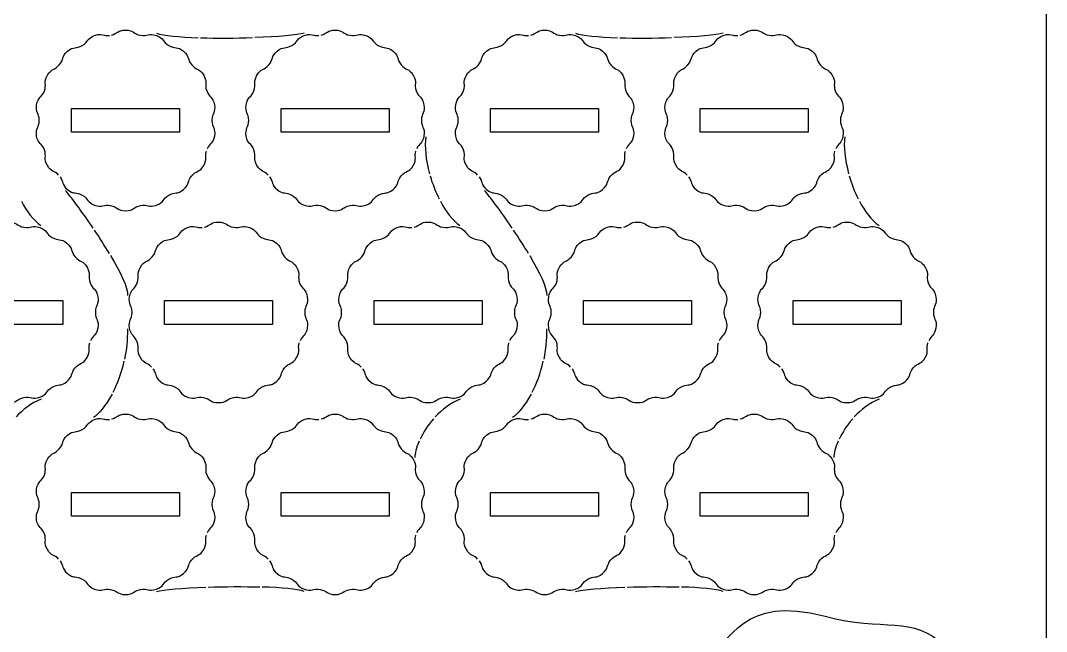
# Model space of a CAD drawing. Extents: x 0 to 250, y 0 to 300.
# Drawn here: x 117.1 to 250, y 89.9 to 169.1 of the extents above; entities that cross this region are included whole.
import ezdxf

# ---------------------------------------------------------------- set-up
doc = ezdxf.new("R2010")
doc.units = 0
doc.header["$MEASUREMENT"] = 0
doc.layers.add('DEFAULT', color=7, linetype='CONTINUOUS')

msp = doc.modelspace()

# ---------------------------------------------------------------- linework, layer by layer
at = {"layer": 'DEFAULT', "color": 1}
for points in [[(137.68, 154.61), (123.68, 154.61), (123.68, 157.71), (137.68, 157.71)], [(164.84, 154.61), (150.84, 154.61), (150.84, 157.71), (164.84, 157.71)], [(192, 154.61), (178, 154.61), (178, 157.71), (192, 157.71)], [(219.16, 154.61), (205.16, 154.61), (205.16, 157.71), (219.16, 157.71)], [(122.57, 129.73), (108.57, 129.73), (108.57, 132.83), (122.57, 132.83)], [(149.73, 129.73), (135.73, 129.73), (135.73, 132.83), (149.73, 132.83)], [(176.89, 129.73), (162.89, 129.73), (162.89, 132.83), (176.89, 132.83)], [(204.05, 129.73), (190.05, 129.73), (190.05, 132.83), (204.05, 132.83)], [(231.21, 129.73), (217.21, 129.73), (217.21, 132.83), (231.21, 132.83)], [(137.68, 104.86), (123.68, 104.86), (123.68, 107.96), (137.68, 107.96)], [(164.84, 104.86), (150.84, 104.86), (150.84, 107.96), (164.84, 107.96)], [(192, 104.86), (178, 104.86), (178, 107.96), (192, 107.96)], [(219.16, 104.86), (205.16, 104.86), (205.16, 107.96), (219.16, 107.96)]]:
    msp.add_lwpolyline(points, close=True, dxfattribs=at)
for points, knots in [([(240.05, 0.05), (163.38, 0.05), (86.72, 0.05), (10.05, 0.05), (4.53, 0.05), (0.05, 4.53), (0.05, 10.05), (0.05, 103.38), (0.05, 196.72), (0.05, 290.05), (0.05, 295.57), (4.53, 300.05), (10.05, 300.05), (86.72, 300.05), (163.38, 300.05), (240.05, 300.05), (245.57, 300.05), (250.05, 295.57), (250.05, 290.05), (250.05, 196.72), (250.05, 103.38), (250.05, 10.05), (250.05, 4.53), (245.57, 0.05), (240.05, 0.05)], [0, 0, 0, 0, 651.968, 651.968, 651.968, 652.968, 652.968, 652.968, 1446.668, 1446.668, 1446.668, 1447.668, 1447.668, 1447.668, 2099.636, 2099.636, 2099.636, 2100.636, 2100.636, 2100.636, 2894.336, 2894.336, 2894.336, 2895.336, 2895.336, 2895.336, 2895.336]), ([(128.88, 167.21), (129.67, 167.41), (129.67, 167.85), (130.68, 167.85), (131.76, 167.85), (131.68, 167.35), (132.62, 167.18), (133.56, 167.02), (133.67, 167.51), (134.68, 167.15), (135.69, 166.78), (135.45, 166.33), (136.28, 165.85), (137.11, 165.38), (137.37, 165.81), (138.2, 165.12), (139.02, 164.42), (138.64, 164.09), (139.26, 163.36), (139.87, 162.62), (140.27, 162.94), (140.81, 162), (141.35, 161.07), (140.87, 160.89), (141.2, 159.99), (141.53, 159.09), (142.01, 159.25), (142.2, 158.19), (142.38, 157.13), (141.88, 157.11), (141.88, 156.16), (141.88, 155.2), (142.38, 155.19), (142.2, 154.13), (142.02, 153.13), (141.58, 153.21), (141.26, 152.47)], [0, 0, 0, 0, 1, 1, 1, 2, 2, 2, 3, 3, 3, 4, 4, 4, 5, 5, 5, 6, 6, 6, 7, 7, 7, 8, 8, 8, 9, 9, 9, 10, 10, 10, 11, 11, 11, 12, 12, 12, 12]), ([(156.04, 167.21), (156.83, 167.41), (156.83, 167.85), (157.84, 167.85), (158.91, 167.85), (158.84, 167.35), (159.78, 167.18), (160.72, 167.02), (160.83, 167.51), (161.84, 167.15), (162.85, 166.78), (162.61, 166.33), (163.44, 165.85), (164.27, 165.38), (164.53, 165.81), (165.36, 165.12), (166.18, 164.42), (165.8, 164.09), (166.41, 163.36), (167.03, 162.62), (167.43, 162.94), (167.97, 162), (168.51, 161.07), (168.03, 160.89), (168.36, 159.99), (168.69, 159.09), (169.17, 159.25), (169.36, 158.19), (169.54, 157.13), (169.04, 157.11), (169.04, 156.16), (169.04, 155.2), (169.54, 155.19), (169.36, 154.13), (169.18, 153.13), (168.74, 153.21), (168.42, 152.47)], [0, 0, 0, 0, 1, 1, 1, 2, 2, 2, 3, 3, 3, 4, 4, 4, 5, 5, 5, 6, 6, 6, 7, 7, 7, 8, 8, 8, 9, 9, 9, 10, 10, 10, 11, 11, 11, 12, 12, 12, 12]), ([(183.2, 167.21), (183.99, 167.41), (183.98, 167.85), (185, 167.85), (186.07, 167.85), (186, 167.35), (186.94, 167.18), (187.88, 167.02), (187.99, 167.51), (189, 167.15), (190.01, 166.78), (189.77, 166.33), (190.59, 165.85), (191.42, 165.38), (191.69, 165.81), (192.51, 165.12), (193.34, 164.42), (192.96, 164.09), (193.57, 163.36), (194.19, 162.62), (194.59, 162.94), (195.12, 162), (195.66, 161.07), (195.19, 160.89), (195.52, 159.99), (195.84, 159.09), (196.33, 159.25), (196.51, 158.19), (196.7, 157.13), (196.19, 157.11), (196.19, 156.16), (196.19, 155.2), (196.7, 155.19), (196.51, 154.13), (196.34, 153.13), (195.9, 153.21), (195.58, 152.47)], [0, 0, 0, 0, 1, 1, 1, 2, 2, 2, 3, 3, 3, 4, 4, 4, 5, 5, 5, 6, 6, 6, 7, 7, 7, 8, 8, 8, 9, 9, 9, 10, 10, 10, 11, 11, 11, 12, 12, 12, 12]), ([(210.36, 167.21), (211.15, 167.41), (211.14, 167.85), (212.16, 167.85), (213.23, 167.85), (213.16, 167.35), (214.1, 167.18), (215.04, 167.02), (215.15, 167.51), (216.16, 167.15), (217.17, 166.78), (216.93, 166.33), (217.75, 165.85), (218.58, 165.38), (218.85, 165.81), (219.67, 165.12), (220.5, 164.42), (220.12, 164.09), (220.73, 163.36), (221.35, 162.62), (221.75, 162.94), (222.28, 162), (222.82, 161.07), (222.35, 160.89), (222.68, 159.99), (223, 159.09), (223.49, 159.25), (223.67, 158.19), (223.86, 157.13), (223.35, 157.11), (223.35, 156.16), (223.35, 155.2), (223.86, 155.19), (223.67, 154.13), (223.5, 153.13), (223.06, 153.21), (222.74, 152.47)], [0, 0, 0, 0, 1, 1, 1, 2, 2, 2, 3, 3, 3, 4, 4, 4, 5, 5, 5, 6, 6, 6, 7, 7, 7, 8, 8, 8, 9, 9, 9, 10, 10, 10, 11, 11, 11, 12, 12, 12, 12]), ([(122, 149.07), (121.45, 149.66), (121.06, 149.43), (120.55, 150.31), (120.01, 151.24), (120.49, 151.43), (120.16, 152.33), (119.83, 153.23), (119.35, 153.07), (119.16, 154.13), (118.98, 155.19), (119.49, 155.2), (119.49, 156.16), (119.49, 157.11), (118.98, 157.13), (119.16, 158.19), (119.35, 159.25), (119.83, 159.09), (120.16, 159.99), (120.49, 160.89), (120.01, 161.07), (120.55, 162), (121.09, 162.94), (121.49, 162.62), (122.1, 163.36), (122.72, 164.09), (122.34, 164.42), (123.16, 165.12), (123.99, 165.81), (124.26, 165.38), (125.08, 165.85), (125.91, 166.33), (125.67, 166.78), (126.68, 167.15), (127.32, 167.38), (127.6, 167.26), (127.96, 167.19), (128.13, 167.16), (128.32, 167.13), (128.59, 167.16)], [0, 0, 0, 0, 1, 1, 1, 2, 2, 2, 3, 3, 3, 4, 4, 4, 5, 5, 5, 6, 6, 6, 7, 7, 7, 8, 8, 8, 9, 9, 9, 10, 10, 10, 11, 11, 11, 12, 12, 12, 13, 13, 13, 13]), ([(149.16, 149.07), (148.61, 149.66), (148.22, 149.43), (147.71, 150.31), (147.17, 151.24), (147.65, 151.43), (147.32, 152.33), (146.99, 153.23), (146.51, 153.07), (146.32, 154.13), (146.14, 155.19), (146.65, 155.2), (146.65, 156.16), (146.65, 157.11), (146.14, 157.13), (146.32, 158.19), (146.51, 159.25), (146.99, 159.09), (147.32, 159.99), (147.65, 160.89), (147.17, 161.07), (147.71, 162), (148.25, 162.94), (148.65, 162.62), (149.26, 163.36), (149.88, 164.09), (149.5, 164.42), (150.32, 165.12), (151.15, 165.81), (151.41, 165.38), (152.24, 165.85), (153.07, 166.33), (152.83, 166.78), (153.84, 167.15), (154.48, 167.38), (154.76, 167.26), (155.12, 167.19), (155.29, 167.16), (155.48, 167.13), (155.75, 167.16)], [0, 0, 0, 0, 1, 1, 1, 2, 2, 2, 3, 3, 3, 4, 4, 4, 5, 5, 5, 6, 6, 6, 7, 7, 7, 8, 8, 8, 9, 9, 9, 10, 10, 10, 11, 11, 11, 12, 12, 12, 13, 13, 13, 13]), ([(176.32, 149.07), (175.76, 149.66), (175.38, 149.43), (174.87, 150.31), (174.33, 151.24), (174.8, 151.43), (174.48, 152.33), (174.15, 153.23), (173.67, 153.07), (173.48, 154.13), (173.29, 155.19), (173.8, 155.2), (173.8, 156.16), (173.8, 157.11), (173.29, 157.13), (173.48, 158.19), (173.67, 159.25), (174.15, 159.09), (174.48, 159.99), (174.8, 160.89), (174.33, 161.07), (174.87, 162), (175.41, 162.94), (175.81, 162.62), (176.42, 163.36), (177.03, 164.09), (176.66, 164.42), (177.48, 165.12), (178.3, 165.81), (178.57, 165.38), (179.4, 165.85), (180.23, 166.33), (179.99, 166.78), (181, 167.15), (181.64, 167.38), (181.92, 167.26), (182.27, 167.19), (182.45, 167.16), (182.64, 167.13), (182.9, 167.16)], [0, 0, 0, 0, 1, 1, 1, 2, 2, 2, 3, 3, 3, 4, 4, 4, 5, 5, 5, 6, 6, 6, 7, 7, 7, 8, 8, 8, 9, 9, 9, 10, 10, 10, 11, 11, 11, 12, 12, 12, 13, 13, 13, 13]), ([(203.48, 149.07), (202.92, 149.66), (202.54, 149.43), (202.03, 150.31), (201.49, 151.24), (201.96, 151.43), (201.64, 152.33), (201.31, 153.23), (200.82, 153.07), (200.64, 154.13), (200.45, 155.19), (200.96, 155.2), (200.96, 156.16), (200.96, 157.11), (200.45, 157.13), (200.64, 158.19), (200.82, 159.25), (201.31, 159.09), (201.64, 159.99), (201.96, 160.89), (201.49, 161.07), (202.03, 162), (202.57, 162.94), (202.97, 162.62), (203.58, 163.36), (204.19, 164.09), (203.82, 164.42), (204.64, 165.12), (205.46, 165.81), (205.73, 165.38), (206.56, 165.85), (207.39, 166.33), (207.15, 166.78), (208.16, 167.15), (208.8, 167.38), (209.08, 167.26), (209.43, 167.19), (209.61, 167.16), (209.8, 167.13), (210.06, 167.16)], [0, 0, 0, 0, 1, 1, 1, 2, 2, 2, 3, 3, 3, 4, 4, 4, 5, 5, 5, 6, 6, 6, 7, 7, 7, 8, 8, 8, 9, 9, 9, 10, 10, 10, 11, 11, 11, 12, 12, 12, 13, 13, 13, 13]), ([(122.19, 148.84), (122.68, 148.19), (122.39, 147.85), (123.16, 147.2), (123.99, 146.51), (124.26, 146.94), (125.08, 146.46), (125.91, 145.98), (125.67, 145.54), (126.68, 145.17), (127.69, 144.8), (127.79, 145.3), (128.74, 145.13), (129.68, 144.97), (129.61, 144.46), (130.68, 144.46), (131.76, 144.46), (131.68, 144.97), (132.62, 145.13), (133.56, 145.3), (133.67, 144.8), (134.68, 145.17), (135.69, 145.54), (135.45, 145.98), (136.28, 146.46), (137.11, 146.94), (137.37, 146.51), (138.2, 147.2), (139.02, 147.89), (138.64, 148.23), (139.26, 148.96), (139.87, 149.69), (140.27, 149.38), (140.81, 150.31), (141.32, 151.19), (140.92, 151.41), (141.16, 152.19)], [0, 0, 0, 0, 1, 1, 1, 2.01, 2.01, 2.01, 3.01, 3.01, 3.01, 4.01, 4.01, 4.01, 5.01, 5.01, 5.01, 6.01, 6.01, 6.01, 7.01, 7.01, 7.01, 8.01, 8.01, 8.01, 9.01, 9.01, 9.01, 10.01, 10.01, 10.01, 11.01, 11.01, 11.01, 12.01, 12.01, 12.01, 12.01]), ([(149.35, 148.84), (149.84, 148.19), (149.55, 147.85), (150.32, 147.2), (151.15, 146.51), (151.41, 146.94), (152.24, 146.46), (153.07, 145.98), (152.83, 145.54), (153.84, 145.17), (154.85, 144.8), (154.95, 145.3), (155.9, 145.13), (156.84, 144.97), (156.77, 144.46), (157.84, 144.46), (158.91, 144.46), (158.84, 144.97), (159.78, 145.13), (160.72, 145.3), (160.83, 144.8), (161.84, 145.17), (162.85, 145.54), (162.61, 145.98), (163.44, 146.46), (164.27, 146.94), (164.53, 146.51), (165.36, 147.2), (166.18, 147.89), (165.8, 148.23), (166.41, 148.96), (167.03, 149.69), (167.43, 149.38), (167.97, 150.31), (168.48, 151.19), (168.08, 151.41), (168.32, 152.19)], [0, 0, 0, 0, 1, 1, 1, 2.01, 2.01, 2.01, 3.01, 3.01, 3.01, 4.01, 4.01, 4.01, 5.01, 5.01, 5.01, 6.01, 6.01, 6.01, 7.01, 7.01, 7.01, 8.01, 8.01, 8.01, 9.01, 9.01, 9.01, 10.01, 10.01, 10.01, 11.01, 11.01, 11.01, 12.01, 12.01, 12.01, 12.01]), ([(176.51, 148.84), (177, 148.19), (176.7, 147.85), (177.48, 147.2), (178.3, 146.51), (178.57, 146.94), (179.4, 146.46), (180.23, 145.98), (179.99, 145.54), (181, 145.17), (182.01, 144.8), (182.11, 145.3), (183.05, 145.13), (183.99, 144.97), (183.92, 144.46), (185, 144.46), (186.07, 144.46), (186, 144.97), (186.94, 145.13), (187.88, 145.3), (187.99, 144.8), (189, 145.17), (190.01, 145.54), (189.77, 145.98), (190.59, 146.46), (191.42, 146.94), (191.69, 146.51), (192.51, 147.2), (193.34, 147.89), (192.96, 148.23), (193.57, 148.96), (194.19, 149.69), (194.59, 149.38), (195.12, 150.31), (195.64, 151.19), (195.24, 151.41), (195.47, 152.19)], [0, 0, 0, 0, 1, 1, 1, 2.01, 2.01, 2.01, 3.01, 3.01, 3.01, 4.01, 4.01, 4.01, 5.01, 5.01, 5.01, 6.01, 6.01, 6.01, 7.01, 7.01, 7.01, 8.01, 8.01, 8.01, 9.01, 9.01, 9.01, 10.01, 10.01, 10.01, 11.01, 11.01, 11.01, 12.01, 12.01, 12.01, 12.01]), ([(203.67, 148.84), (204.16, 148.19), (203.86, 147.85), (204.64, 147.2), (205.46, 146.51), (205.73, 146.94), (206.56, 146.46), (207.39, 145.98), (207.15, 145.54), (208.16, 145.17), (209.17, 144.8), (209.27, 145.3), (210.21, 145.13), (211.15, 144.97), (211.08, 144.46), (212.16, 144.46), (213.23, 144.46), (213.16, 144.97), (214.1, 145.13), (215.04, 145.3), (215.15, 144.8), (216.16, 145.17), (217.17, 145.54), (216.93, 145.98), (217.75, 146.46), (218.58, 146.94), (218.85, 146.51), (219.67, 147.2), (220.5, 147.89), (220.12, 148.23), (220.73, 148.96), (221.35, 149.69), (221.75, 149.38), (222.28, 150.31), (222.8, 151.19), (222.4, 151.41), (222.63, 152.19)], [0, 0, 0, 0, 1, 1, 1, 2.01, 2.01, 2.01, 3.01, 3.01, 3.01, 4.01, 4.01, 4.01, 5.01, 5.01, 5.01, 6.01, 6.01, 6.01, 7.01, 7.01, 7.01, 8.01, 8.01, 8.01, 9.01, 9.01, 9.01, 10.01, 10.01, 10.01, 11.01, 11.01, 11.01, 12.01, 12.01, 12.01, 12.01]), ([(113.77, 142.34), (114.56, 142.53), (114.56, 142.98), (115.57, 142.98), (116.64, 142.98), (116.57, 142.47), (117.51, 142.31), (118.45, 142.14), (118.56, 142.64), (119.57, 142.27), (120.58, 141.91), (120.34, 141.46), (121.17, 140.98), (122, 140.5), (122.26, 140.93), (123.09, 140.24), (123.91, 139.55), (123.53, 139.21), (124.14, 138.48), (124.76, 137.75), (125.16, 138.06), (125.7, 137.13), (126.24, 136.2), (125.76, 136.01), (126.09, 135.11), (126.42, 134.21), (126.9, 134.37), (127.09, 133.31), (127.27, 132.25), (126.77, 132.24), (126.77, 131.28), (126.77, 130.33), (127.27, 130.31), (127.09, 129.25), (126.91, 128.25), (126.47, 128.34), (126.15, 127.6)], [0, 0, 0, 0, 1, 1, 1, 2, 2, 2, 3, 3, 3, 4, 4, 4, 5, 5, 5, 6, 6, 6, 7, 7, 7, 8, 8, 8, 9, 9, 9, 10, 10, 10, 11, 11, 11, 12, 12, 12, 12]), ([(134.05, 124.2), (133.49, 124.79), (133.11, 124.55), (132.6, 125.44), (132.06, 126.37), (132.53, 126.55), (132.21, 127.45), (131.88, 128.35), (131.39, 128.19), (131.21, 129.25), (131.02, 130.31), (131.53, 130.33), (131.53, 131.28), (131.53, 132.24), (131.02, 132.25), (131.21, 133.31), (131.39, 134.37), (131.88, 134.21), (132.21, 135.11), (132.53, 136.01), (132.06, 136.2), (132.6, 137.13), (133.14, 138.06), (133.54, 137.75), (134.15, 138.48), (134.76, 139.21), (134.39, 139.55), (135.21, 140.24), (136.03, 140.93), (136.3, 140.5), (137.13, 140.98), (137.96, 141.46), (137.72, 141.91), (138.73, 142.27), (139.37, 142.51), (139.65, 142.39), (140, 142.32), (140.18, 142.28), (140.37, 142.26), (140.63, 142.29)], [0, 0, 0, 0, 1, 1, 1, 2, 2, 2, 3, 3, 3, 4, 4, 4, 5, 5, 5, 6, 6, 6, 7, 7, 7, 8, 8, 8, 9, 9, 9, 10, 10, 10, 11, 11, 11, 12, 12, 12, 13, 13, 13, 13]), ([(140.93, 142.34), (141.72, 142.53), (141.71, 142.98), (142.73, 142.98), (143.8, 142.98), (143.73, 142.47), (144.67, 142.31), (145.61, 142.14), (145.72, 142.64), (146.73, 142.27), (147.74, 141.91), (147.5, 141.46), (148.32, 140.98), (149.15, 140.5), (149.42, 140.93), (150.24, 140.24), (151.07, 139.55), (150.69, 139.21), (151.3, 138.48), (151.92, 137.75), (152.32, 138.06), (152.85, 137.13), (153.39, 136.2), (152.92, 136.01), (153.25, 135.11), (153.57, 134.21), (154.06, 134.37), (154.24, 133.31), (154.43, 132.25), (153.92, 132.24), (153.92, 131.28), (153.92, 130.33), (154.43, 130.31), (154.24, 129.25), (154.07, 128.25), (153.63, 128.34), (153.31, 127.6)], [0, 0, 0, 0, 1, 1, 1, 2, 2, 2, 3, 3, 3, 4, 4, 4, 5, 5, 5, 6, 6, 6, 7, 7, 7, 8, 8, 8, 9, 9, 9, 10, 10, 10, 11, 11, 11, 12, 12, 12, 12]), ([(161.21, 124.2), (160.65, 124.79), (160.27, 124.55), (159.76, 125.44), (159.22, 126.37), (159.69, 126.55), (159.37, 127.45), (159.04, 128.35), (158.55, 128.19), (158.37, 129.25), (158.18, 130.31), (158.69, 130.33), (158.69, 131.28), (158.69, 132.24), (158.18, 132.25), (158.37, 133.31), (158.55, 134.37), (159.04, 134.21), (159.37, 135.11), (159.69, 136.01), (159.22, 136.2), (159.76, 137.13), (160.3, 138.06), (160.7, 137.75), (161.31, 138.48), (161.92, 139.21), (161.55, 139.55), (162.37, 140.24), (163.19, 140.93), (163.46, 140.5), (164.29, 140.98), (165.12, 141.46), (164.88, 141.91), (165.89, 142.27), (166.53, 142.51), (166.81, 142.39), (167.16, 142.32), (167.34, 142.28), (167.53, 142.26), (167.79, 142.29)], [0, 0, 0, 0, 1, 1, 1, 2, 2, 2, 3, 3, 3, 4, 4, 4, 5, 5, 5, 6, 6, 6, 7, 7, 7, 8, 8, 8, 9, 9, 9, 10, 10, 10, 11, 11, 11, 12, 12, 12, 13, 13, 13, 13]), ([(168.09, 142.34), (168.88, 142.53), (168.87, 142.98), (169.89, 142.98), (170.96, 142.98), (170.89, 142.47), (171.83, 142.31), (172.77, 142.14), (172.88, 142.64), (173.89, 142.27), (174.9, 141.91), (174.66, 141.46), (175.48, 140.98), (176.31, 140.5), (176.58, 140.93), (177.4, 140.24), (178.23, 139.55), (177.85, 139.21), (178.46, 138.48), (179.08, 137.75), (179.48, 138.06), (180.01, 137.13), (180.55, 136.2), (180.08, 136.01), (180.41, 135.11), (180.73, 134.21), (181.22, 134.37), (181.4, 133.31), (181.59, 132.25), (181.08, 132.24), (181.08, 131.28), (181.08, 130.33), (181.59, 130.31), (181.4, 129.25), (181.23, 128.25), (180.79, 128.34), (180.47, 127.6)], [0, 0, 0, 0, 1, 1, 1, 2, 2, 2, 3, 3, 3, 4, 4, 4, 5, 5, 5, 6, 6, 6, 7, 7, 7, 8, 8, 8, 9, 9, 9, 10, 10, 10, 11, 11, 11, 12, 12, 12, 12]), ([(188.37, 124.2), (187.81, 124.79), (187.43, 124.55), (186.92, 125.44), (186.38, 126.37), (186.85, 126.55), (186.52, 127.45), (186.2, 128.35), (185.71, 128.19), (185.53, 129.25), (185.34, 130.31), (185.85, 130.33), (185.85, 131.28), (185.85, 132.24), (185.34, 132.25), (185.53, 133.31), (185.71, 134.37), (186.2, 134.21), (186.52, 135.11), (186.85, 136.01), (186.38, 136.2), (186.92, 137.13), (187.45, 138.06), (187.85, 137.75), (188.47, 138.48), (189.08, 139.21), (188.7, 139.55), (189.53, 140.24), (190.35, 140.93), (190.62, 140.5), (191.44, 140.98), (192.27, 141.46), (192.03, 141.91), (193.04, 142.27), (193.69, 142.51), (193.96, 142.39), (194.32, 142.32), (194.5, 142.28), (194.69, 142.26), (194.95, 142.29)], [0, 0, 0, 0, 1, 1, 1, 2, 2, 2, 3, 3, 3, 4, 4, 4, 5, 5, 5, 6, 6, 6, 7, 7, 7, 8, 8, 8, 9, 9, 9, 10, 10, 10, 11, 11, 11, 12, 12, 12, 13, 13, 13, 13]), ([(195.25, 142.34), (196.04, 142.53), (196.03, 142.98), (197.04, 142.98), (198.12, 142.98), (198.05, 142.47), (198.99, 142.31), (199.93, 142.14), (200.03, 142.64), (201.04, 142.27), (202.05, 141.91), (201.81, 141.46), (202.64, 140.98), (203.47, 140.5), (203.74, 140.93), (204.56, 140.24), (205.39, 139.55), (205.01, 139.21), (205.62, 138.48), (206.24, 137.75), (206.64, 138.06), (207.17, 137.13), (207.71, 136.2), (207.24, 136.01), (207.57, 135.11), (207.89, 134.21), (208.37, 134.37), (208.56, 133.31), (208.75, 132.25), (208.24, 132.24), (208.24, 131.28), (208.24, 130.33), (208.75, 130.31), (208.56, 129.25), (208.39, 128.25), (207.95, 128.34), (207.63, 127.6)], [0, 0, 0, 0, 1, 1, 1, 2, 2, 2, 3, 3, 3, 4, 4, 4, 5, 5, 5, 6, 6, 6, 7, 7, 7, 8, 8, 8, 9, 9, 9, 10, 10, 10, 11, 11, 11, 12, 12, 12, 12]), ([(215.53, 124.2), (214.97, 124.79), (214.59, 124.55), (214.07, 125.44), (213.54, 126.37), (214.01, 126.55), (213.68, 127.45), (213.36, 128.35), (212.87, 128.19), (212.69, 129.25), (212.5, 130.31), (213.01, 130.33), (213.01, 131.28), (213.01, 132.24), (212.5, 132.25), (212.69, 133.31), (212.87, 134.37), (213.36, 134.21), (213.68, 135.11), (214.01, 136.01), (213.54, 136.2), (214.07, 137.13), (214.61, 138.06), (215.01, 137.75), (215.63, 138.48), (216.24, 139.21), (215.86, 139.55), (216.69, 140.24), (217.51, 140.93), (217.78, 140.5), (218.6, 140.98), (219.43, 141.46), (219.19, 141.91), (220.2, 142.27), (220.85, 142.51), (221.12, 142.39), (221.48, 142.32), (221.66, 142.28), (221.85, 142.26), (222.11, 142.29)], [0, 0, 0, 0, 1, 1, 1, 2, 2, 2, 3, 3, 3, 4, 4, 4, 5, 5, 5, 6, 6, 6, 7, 7, 7, 8, 8, 8, 9, 9, 9, 10, 10, 10, 11, 11, 11, 12, 12, 12, 13, 13, 13, 13]), ([(222.41, 142.34), (223.2, 142.53), (223.19, 142.98), (224.2, 142.98), (225.28, 142.98), (225.2, 142.47), (226.15, 142.31), (227.09, 142.14), (227.19, 142.64), (228.2, 142.27), (229.21, 141.91), (228.97, 141.46), (229.8, 140.98), (230.63, 140.5), (230.9, 140.93), (231.72, 140.24), (232.55, 139.55), (232.17, 139.21), (232.78, 138.48), (233.4, 137.75), (233.8, 138.06), (234.33, 137.13), (234.87, 136.2), (234.4, 136.01), (234.73, 135.11), (235.05, 134.21), (235.53, 134.37), (235.72, 133.31), (235.91, 132.25), (235.4, 132.24), (235.4, 131.28), (235.4, 130.33), (235.91, 130.31), (235.72, 129.25), (235.54, 128.25), (235.11, 128.34), (234.79, 127.6)], [0, 0, 0, 0, 1, 1, 1, 2, 2, 2, 3, 3, 3, 4, 4, 4, 5, 5, 5, 6, 6, 6, 7, 7, 7, 8, 8, 8, 9, 9, 9, 10, 10, 10, 11, 11, 11, 12, 12, 12, 12]), ([(107.08, 123.96), (107.57, 123.32), (107.27, 122.98), (108.05, 122.32), (108.88, 121.63), (109.14, 122.07), (109.97, 121.59), (110.8, 121.11), (110.56, 120.66), (111.57, 120.29), (112.58, 119.93), (112.68, 120.42), (113.62, 120.26), (114.57, 120.09), (114.5, 119.59), (115.57, 119.59), (116.64, 119.59), (116.57, 120.09), (117.51, 120.26), (118.45, 120.42), (118.56, 119.93), (119.57, 120.3), (120.58, 120.66), (120.34, 121.11), (121.17, 121.59), (122, 122.07), (122.26, 121.63), (123.09, 122.32), (123.91, 123.02), (123.53, 123.35), (124.14, 124.09), (124.76, 124.82), (125.16, 124.5), (125.7, 125.44), (126.21, 126.32), (125.81, 126.53), (126.05, 127.32)], [0, 0, 0, 0, 1, 1, 1, 2.01, 2.01, 2.01, 3.01, 3.01, 3.01, 4.01, 4.01, 4.01, 5.01, 5.01, 5.01, 6.01, 6.01, 6.01, 7.01, 7.01, 7.01, 8.01, 8.01, 8.01, 9.01, 9.01, 9.01, 10.01, 10.01, 10.01, 11.01, 11.01, 11.01, 12.01, 12.01, 12.01, 12.01]), ([(134.24, 123.96), (134.73, 123.32), (134.43, 122.98), (135.21, 122.32), (136.03, 121.63), (136.3, 122.07), (137.13, 121.59), (137.96, 121.11), (137.72, 120.66), (138.73, 120.29), (139.74, 119.93), (139.84, 120.42), (140.78, 120.26), (141.72, 120.09), (141.65, 119.59), (142.73, 119.59), (143.8, 119.59), (143.73, 120.09), (144.67, 120.26), (145.61, 120.42), (145.72, 119.93), (146.73, 120.3), (147.74, 120.66), (147.5, 121.11), (148.32, 121.59), (149.15, 122.07), (149.42, 121.63), (150.24, 122.32), (151.07, 123.02), (150.69, 123.35), (151.3, 124.09), (151.92, 124.82), (152.32, 124.5), (152.85, 125.44), (153.37, 126.32), (152.97, 126.53), (153.2, 127.32)], [0, 0, 0, 0, 1, 1, 1, 2.01, 2.01, 2.01, 3.01, 3.01, 3.01, 4.01, 4.01, 4.01, 5.01, 5.01, 5.01, 6.01, 6.01, 6.01, 7.01, 7.01, 7.01, 8.01, 8.01, 8.01, 9.01, 9.01, 9.01, 10.01, 10.01, 10.01, 11.01, 11.01, 11.01, 12.01, 12.01, 12.01, 12.01]), ([(161.4, 123.96), (161.88, 123.32), (161.59, 122.98), (162.37, 122.32), (163.19, 121.63), (163.46, 122.07), (164.29, 121.59), (165.12, 121.11), (164.88, 120.66), (165.89, 120.29), (166.9, 119.93), (167, 120.42), (167.94, 120.26), (168.88, 120.09), (168.81, 119.59), (169.89, 119.59), (170.96, 119.59), (170.89, 120.09), (171.83, 120.26), (172.77, 120.42), (172.88, 119.93), (173.89, 120.3), (174.9, 120.66), (174.66, 121.11), (175.48, 121.59), (176.31, 122.07), (176.58, 121.63), (177.4, 122.32), (178.23, 123.02), (177.85, 123.35), (178.46, 124.09), (179.08, 124.82), (179.48, 124.5), (180.01, 125.44), (180.53, 126.32), (180.13, 126.53), (180.36, 127.32)], [0, 0, 0, 0, 1, 1, 1, 2.01, 2.01, 2.01, 3.01, 3.01, 3.01, 4.01, 4.01, 4.01, 5.01, 5.01, 5.01, 6.01, 6.01, 6.01, 7.01, 7.01, 7.01, 8.01, 8.01, 8.01, 9.01, 9.01, 9.01, 10.01, 10.01, 10.01, 11.01, 11.01, 11.01, 12.01, 12.01, 12.01, 12.01]), ([(188.56, 123.96), (189.04, 123.32), (188.75, 122.98), (189.53, 122.32), (190.35, 121.63), (190.62, 122.07), (191.45, 121.59), (192.27, 121.11), (192.03, 120.66), (193.04, 120.29), (194.06, 119.93), (194.16, 120.42), (195.1, 120.26), (196.04, 120.09), (195.97, 119.59), (197.04, 119.59), (198.12, 119.59), (198.05, 120.09), (198.99, 120.26), (199.93, 120.42), (200.03, 119.93), (201.04, 120.3), (202.05, 120.66), (201.81, 121.11), (202.64, 121.59), (203.47, 122.07), (203.74, 121.63), (204.56, 122.32), (205.39, 123.02), (205.01, 123.35), (205.62, 124.09), (206.24, 124.82), (206.64, 124.5), (207.17, 125.44), (207.68, 126.32), (207.28, 126.53), (207.52, 127.32)], [0, 0, 0, 0, 1, 1, 1, 2.01, 2.01, 2.01, 3.01, 3.01, 3.01, 4.01, 4.01, 4.01, 5.01, 5.01, 5.01, 6.01, 6.01, 6.01, 7.01, 7.01, 7.01, 8.01, 8.01, 8.01, 9.01, 9.01, 9.01, 10.01, 10.01, 10.01, 11.01, 11.01, 11.01, 12.01, 12.01, 12.01, 12.01]), ([(215.72, 123.96), (216.2, 123.32), (215.91, 122.98), (216.69, 122.32), (217.51, 121.63), (217.78, 122.07), (218.61, 121.59), (219.43, 121.11), (219.19, 120.66), (220.2, 120.29), (221.22, 119.93), (221.32, 120.42), (222.26, 120.26), (223.2, 120.09), (223.13, 119.59), (224.2, 119.59), (225.28, 119.59), (225.2, 120.09), (226.15, 120.26), (227.09, 120.42), (227.19, 119.93), (228.2, 120.3), (229.21, 120.66), (228.97, 121.11), (229.8, 121.59), (230.63, 122.07), (230.9, 121.63), (231.72, 122.32), (232.55, 123.02), (232.17, 123.35), (232.78, 124.09), (233.4, 124.82), (233.8, 124.5), (234.33, 125.44), (234.84, 126.32), (234.44, 126.53), (234.68, 127.32)], [0, 0, 0, 0, 1, 1, 1, 2.01, 2.01, 2.01, 3.01, 3.01, 3.01, 4.01, 4.01, 4.01, 5.01, 5.01, 5.01, 6.01, 6.01, 6.01, 7.01, 7.01, 7.01, 8.01, 8.01, 8.01, 9.01, 9.01, 9.01, 10.01, 10.01, 10.01, 11.01, 11.01, 11.01, 12.01, 12.01, 12.01, 12.01]), ([(122, 99.32), (121.45, 99.91), (121.06, 99.68), (120.55, 100.56), (120.01, 101.49), (120.49, 101.68), (120.16, 102.58), (119.83, 103.48), (119.35, 103.32), (119.16, 104.38), (118.98, 105.44), (119.49, 105.45), (119.49, 106.41), (119.49, 107.37), (118.98, 107.38), (119.16, 108.44), (119.35, 109.5), (119.83, 109.34), (120.16, 110.24), (120.49, 111.14), (120.01, 111.32), (120.55, 112.26), (121.09, 113.19), (121.49, 112.87), (122.1, 113.61), (122.72, 114.34), (122.34, 114.68), (123.16, 115.37), (123.99, 116.06), (124.26, 115.63), (125.08, 116.1), (125.91, 116.58), (125.67, 117.03), (126.68, 117.4), (127.32, 117.63), (127.6, 117.52), (127.96, 117.44), (128.13, 117.41), (128.32, 117.39), (128.59, 117.41)], [0, 0, 0, 0, 1, 1, 1, 2, 2, 2, 3, 3, 3, 4, 4, 4, 5, 5, 5, 6, 6, 6, 7, 7, 7, 8, 8, 8, 9, 9, 9, 10, 10, 10, 11, 11, 11, 12, 12, 12, 13, 13, 13, 13]), ([(128.88, 117.47), (129.67, 117.66), (129.67, 118.1), (130.68, 118.1), (131.76, 118.1), (131.68, 117.6), (132.62, 117.43), (133.56, 117.27), (133.67, 117.77), (134.68, 117.4), (135.69, 117.03), (135.45, 116.58), (136.28, 116.1), (137.11, 115.63), (137.37, 116.06), (138.2, 115.37), (139.02, 114.68), (138.64, 114.34), (139.26, 113.61), (139.87, 112.87), (140.27, 113.19), (140.81, 112.26), (141.35, 111.32), (140.87, 111.14), (141.2, 110.24), (141.53, 109.34), (142.01, 109.5), (142.2, 108.44), (142.38, 107.38), (141.88, 107.37), (141.88, 106.41), (141.88, 105.45), (142.38, 105.44), (142.2, 104.38), (142.02, 103.38), (141.58, 103.46), (141.26, 102.72)], [0, 0, 0, 0, 1, 1, 1, 2, 2, 2, 3, 3, 3, 4, 4, 4, 5, 5, 5, 6, 6, 6, 7, 7, 7, 8, 8, 8, 9, 9, 9, 10, 10, 10, 11, 11, 11, 12, 12, 12, 12]), ([(149.16, 99.32), (148.61, 99.91), (148.22, 99.68), (147.71, 100.56), (147.17, 101.49), (147.65, 101.68), (147.32, 102.58), (146.99, 103.48), (146.51, 103.32), (146.32, 104.38), (146.14, 105.44), (146.65, 105.45), (146.65, 106.41), (146.65, 107.37), (146.14, 107.38), (146.32, 108.44), (146.51, 109.5), (146.99, 109.34), (147.32, 110.24), (147.65, 111.14), (147.17, 111.32), (147.71, 112.26), (148.25, 113.19), (148.65, 112.87), (149.26, 113.61), (149.88, 114.34), (149.5, 114.68), (150.32, 115.37), (151.15, 116.06), (151.41, 115.63), (152.24, 116.1), (153.07, 116.58), (152.83, 117.03), (153.84, 117.4), (154.48, 117.63), (154.76, 117.52), (155.12, 117.44), (155.29, 117.41), (155.48, 117.39), (155.75, 117.41)], [0, 0, 0, 0, 1, 1, 1, 2, 2, 2, 3, 3, 3, 4, 4, 4, 5, 5, 5, 6, 6, 6, 7, 7, 7, 8, 8, 8, 9, 9, 9, 10, 10, 10, 11, 11, 11, 12, 12, 12, 13, 13, 13, 13]), ([(156.04, 117.47), (156.83, 117.66), (156.83, 118.1), (157.84, 118.1), (158.91, 118.1), (158.84, 117.6), (159.78, 117.43), (160.72, 117.27), (160.83, 117.77), (161.84, 117.4), (162.85, 117.03), (162.61, 116.58), (163.44, 116.1), (164.27, 115.63), (164.53, 116.06), (165.36, 115.37), (166.18, 114.68), (165.8, 114.34), (166.41, 113.61), (167.03, 112.87), (167.43, 113.19), (167.97, 112.26), (168.51, 111.32), (168.03, 111.14), (168.36, 110.24), (168.69, 109.34), (169.17, 109.5), (169.36, 108.44), (169.54, 107.38), (169.04, 107.37), (169.04, 106.41), (169.04, 105.45), (169.54, 105.44), (169.36, 104.38), (169.18, 103.38), (168.74, 103.46), (168.42, 102.72)], [0, 0, 0, 0, 1, 1, 1, 2, 2, 2, 3, 3, 3, 4, 4, 4, 5, 5, 5, 6, 6, 6, 7, 7, 7, 8, 8, 8, 9, 9, 9, 10, 10, 10, 11, 11, 11, 12, 12, 12, 12]), ([(176.32, 99.32), (175.76, 99.91), (175.38, 99.68), (174.87, 100.56), (174.33, 101.49), (174.8, 101.68), (174.48, 102.58), (174.15, 103.48), (173.67, 103.32), (173.48, 104.38), (173.29, 105.44), (173.8, 105.45), (173.8, 106.41), (173.8, 107.37), (173.29, 107.38), (173.48, 108.44), (173.67, 109.5), (174.15, 109.34), (174.48, 110.24), (174.8, 111.14), (174.33, 111.32), (174.87, 112.26), (175.41, 113.19), (175.81, 112.87), (176.42, 113.61), (177.03, 114.34), (176.66, 114.68), (177.48, 115.37), (178.3, 116.06), (178.57, 115.63), (179.4, 116.1), (180.23, 116.58), (179.99, 117.03), (181, 117.4), (181.64, 117.63), (181.92, 117.52), (182.27, 117.44), (182.45, 117.41), (182.64, 117.39), (182.9, 117.41)], [0, 0, 0, 0, 1, 1, 1, 2, 2, 2, 3, 3, 3, 4, 4, 4, 5, 5, 5, 6, 6, 6, 7, 7, 7, 8, 8, 8, 9, 9, 9, 10, 10, 10, 11, 11, 11, 12, 12, 12, 13, 13, 13, 13]), ([(183.2, 117.47), (183.99, 117.66), (183.98, 118.1), (185, 118.1), (186.07, 118.1), (186, 117.6), (186.94, 117.43), (187.88, 117.27), (187.99, 117.77), (189, 117.4), (190.01, 117.03), (189.77, 116.58), (190.59, 116.1), (191.42, 115.63), (191.69, 116.06), (192.51, 115.37), (193.34, 114.68), (192.96, 114.34), (193.57, 113.61), (194.19, 112.87), (194.59, 113.19), (195.12, 112.26), (195.66, 111.32), (195.19, 111.14), (195.52, 110.24), (195.84, 109.34), (196.33, 109.5), (196.51, 108.44), (196.7, 107.38), (196.19, 107.37), (196.19, 106.41), (196.19, 105.45), (196.7, 105.44), (196.51, 104.38), (196.34, 103.38), (195.9, 103.46), (195.58, 102.72)], [0, 0, 0, 0, 1, 1, 1, 2, 2, 2, 3, 3, 3, 4, 4, 4, 5, 5, 5, 6, 6, 6, 7, 7, 7, 8, 8, 8, 9, 9, 9, 10, 10, 10, 11, 11, 11, 12, 12, 12, 12]), ([(203.48, 99.32), (202.92, 99.91), (202.54, 99.68), (202.03, 100.56), (201.49, 101.49), (201.96, 101.68), (201.64, 102.58), (201.31, 103.48), (200.82, 103.32), (200.64, 104.38), (200.45, 105.44), (200.96, 105.45), (200.96, 106.41), (200.96, 107.37), (200.45, 107.38), (200.64, 108.44), (200.82, 109.5), (201.31, 109.34), (201.64, 110.24), (201.96, 111.14), (201.49, 111.32), (202.03, 112.26), (202.57, 113.19), (202.97, 112.87), (203.58, 113.61), (204.19, 114.34), (203.82, 114.68), (204.64, 115.37), (205.46, 116.06), (205.73, 115.63), (206.56, 116.1), (207.39, 116.58), (207.15, 117.03), (208.16, 117.4), (208.8, 117.63), (209.08, 117.52), (209.43, 117.44), (209.61, 117.41), (209.8, 117.39), (210.06, 117.41)], [0, 0, 0, 0, 1, 1, 1, 2, 2, 2, 3, 3, 3, 4, 4, 4, 5, 5, 5, 6, 6, 6, 7, 7, 7, 8, 8, 8, 9, 9, 9, 10, 10, 10, 11, 11, 11, 12, 12, 12, 13, 13, 13, 13]), ([(210.36, 117.47), (211.15, 117.66), (211.14, 118.1), (212.16, 118.1), (213.23, 118.1), (213.16, 117.6), (214.1, 117.43), (215.04, 117.27), (215.15, 117.77), (216.16, 117.4), (217.17, 117.03), (216.93, 116.58), (217.75, 116.1), (218.58, 115.63), (218.85, 116.06), (219.67, 115.37), (220.5, 114.68), (220.12, 114.34), (220.73, 113.61), (221.35, 112.87), (221.75, 113.19), (222.28, 112.26), (222.82, 111.32), (222.35, 111.14), (222.68, 110.24), (223, 109.34), (223.49, 109.5), (223.67, 108.44), (223.86, 107.38), (223.35, 107.37), (223.35, 106.41), (223.35, 105.45), (223.86, 105.44), (223.67, 104.38), (223.5, 103.38), (223.06, 103.46), (222.74, 102.72)], [0, 0, 0, 0, 1, 1, 1, 2, 2, 2, 3, 3, 3, 4, 4, 4, 5, 5, 5, 6, 6, 6, 7, 7, 7, 8, 8, 8, 9, 9, 9, 10, 10, 10, 11, 11, 11, 12, 12, 12, 12]), ([(122.19, 99.09), (122.68, 98.44), (122.39, 98.1), (123.16, 97.45), (123.99, 96.76), (124.26, 97.19), (125.08, 96.71), (125.91, 96.24), (125.67, 95.79), (126.68, 95.42), (127.69, 95.05), (127.79, 95.55), (128.74, 95.38), (129.68, 95.22), (129.61, 94.72), (130.68, 94.72), (131.76, 94.72), (131.68, 95.22), (132.62, 95.38), (133.56, 95.55), (133.67, 95.05), (134.68, 95.42), (135.69, 95.79), (135.45, 96.24), (136.28, 96.71), (137.11, 97.19), (137.37, 96.76), (138.2, 97.45), (139.02, 98.14), (138.64, 98.48), (139.26, 99.21), (139.87, 99.94), (140.27, 99.63), (140.81, 100.56), (141.32, 101.44), (140.92, 101.66), (141.16, 102.44)], [0, 0, 0, 0, 1, 1, 1, 2.01, 2.01, 2.01, 3.01, 3.01, 3.01, 4.01, 4.01, 4.01, 5.01, 5.01, 5.01, 6.01, 6.01, 6.01, 7.01, 7.01, 7.01, 8.01, 8.01, 8.01, 9.01, 9.01, 9.01, 10.01, 10.01, 10.01, 11.01, 11.01, 11.01, 12.01, 12.01, 12.01, 12.01]), ([(149.35, 99.09), (149.84, 98.44), (149.55, 98.1), (150.32, 97.45), (151.15, 96.76), (151.41, 97.19), (152.24, 96.71), (153.07, 96.24), (152.83, 95.79), (153.84, 95.42), (154.85, 95.05), (154.95, 95.55), (155.9, 95.38), (156.84, 95.22), (156.77, 94.72), (157.84, 94.72), (158.91, 94.72), (158.84, 95.22), (159.78, 95.38), (160.72, 95.55), (160.83, 95.05), (161.84, 95.42), (162.85, 95.79), (162.61, 96.24), (163.44, 96.71), (164.27, 97.19), (164.53, 96.76), (165.36, 97.45), (166.18, 98.14), (165.8, 98.48), (166.41, 99.21), (167.03, 99.94), (167.43, 99.63), (167.97, 100.56), (168.48, 101.44), (168.08, 101.66), (168.32, 102.44)], [0, 0, 0, 0, 1, 1, 1, 2.01, 2.01, 2.01, 3.01, 3.01, 3.01, 4.01, 4.01, 4.01, 5.01, 5.01, 5.01, 6.01, 6.01, 6.01, 7.01, 7.01, 7.01, 8.01, 8.01, 8.01, 9.01, 9.01, 9.01, 10.01, 10.01, 10.01, 11.01, 11.01, 11.01, 12.01, 12.01, 12.01, 12.01]), ([(176.51, 99.09), (177, 98.44), (176.7, 98.1), (177.48, 97.45), (178.3, 96.76), (178.57, 97.19), (179.4, 96.71), (180.23, 96.24), (179.99, 95.79), (181, 95.42), (182.01, 95.05), (182.11, 95.55), (183.05, 95.38), (183.99, 95.22), (183.92, 94.72), (185, 94.72), (186.07, 94.72), (186, 95.22), (186.94, 95.38), (187.88, 95.55), (187.99, 95.05), (189, 95.42), (190.01, 95.79), (189.77, 96.24), (190.59, 96.71), (191.42, 97.19), (191.69, 96.76), (192.51, 97.45), (193.34, 98.14), (192.96, 98.48), (193.57, 99.21), (194.19, 99.94), (194.59, 99.63), (195.12, 100.56), (195.64, 101.44), (195.24, 101.66), (195.47, 102.44)], [0, 0, 0, 0, 1, 1, 1, 2.01, 2.01, 2.01, 3.01, 3.01, 3.01, 4.01, 4.01, 4.01, 5.01, 5.01, 5.01, 6.01, 6.01, 6.01, 7.01, 7.01, 7.01, 8.01, 8.01, 8.01, 9.01, 9.01, 9.01, 10.01, 10.01, 10.01, 11.01, 11.01, 11.01, 12.01, 12.01, 12.01, 12.01]), ([(203.67, 99.09), (204.16, 98.44), (203.86, 98.1), (204.64, 97.45), (205.46, 96.76), (205.73, 97.19), (206.56, 96.71), (207.39, 96.24), (207.15, 95.79), (208.16, 95.42), (209.17, 95.05), (209.27, 95.55), (210.21, 95.38), (211.15, 95.22), (211.08, 94.72), (212.16, 94.72), (213.23, 94.72), (213.16, 95.22), (214.1, 95.38), (215.04, 95.55), (215.15, 95.05), (216.16, 95.42), (217.17, 95.79), (216.93, 96.24), (217.75, 96.71), (218.58, 97.19), (218.85, 96.76), (219.67, 97.45), (220.5, 98.14), (220.12, 98.48), (220.73, 99.21), (221.35, 99.94), (221.75, 99.63), (222.28, 100.56), (222.8, 101.44), (222.4, 101.66), (222.63, 102.44)], [0, 0, 0, 0, 1, 1, 1, 2.01, 2.01, 2.01, 3.01, 3.01, 3.01, 4.01, 4.01, 4.01, 5.01, 5.01, 5.01, 6.01, 6.01, 6.01, 7.01, 7.01, 7.01, 8.01, 8.01, 8.01, 9.01, 9.01, 9.01, 10.01, 10.01, 10.01, 11.01, 11.01, 11.01, 12.01, 12.01, 12.01, 12.01]), ([(205.58, 86.17), (209.4, 88.61), (210.47, 94.76), (221.35, 91.91), (228.85, 89.94), (232.87, 92.03), (236.67, 88.18), (240.47, 84.31), (249.06, 79.96), (240.22, 81.83), (231.5, 83.67), (232.11, 81.19), (230.15, 84.18)], [0, 0, 0, 0, 1, 1, 1, 2, 2, 2, 3, 3, 3, 4, 4, 4, 4])]:
    msp.add_open_spline(points, degree=3, knots=knots, dxfattribs=at)
at = {"layer": 'DEFAULT', "color": 6}
for points in [[(134.68, 167.45), (135.61, 167.13), (137.67, 166.95), (140.11, 166.87)], [(140.41, 166.86), (142.55, 166.8), (144.94, 166.81), (147.13, 166.88)], [(153.84, 167.45), (152.96, 167.19), (150.42, 166.99), (147.43, 166.89)], [(189, 167.45), (189.92, 167.13), (191.98, 166.95), (194.43, 166.87)], [(194.73, 166.86), (196.86, 166.8), (199.26, 166.81), (201.45, 166.88)], [(208.16, 167.45), (207.28, 167.19), (204.73, 166.99), (201.75, 166.89)], [(170.13, 149.22), (169.64, 151.05), (169.46, 152.83), (169.64, 154.01)], [(224.45, 149.22), (223.96, 151.05), (223.78, 152.83), (223.95, 154.01)], [(171.36, 145.95), (170.89, 146.89), (170.5, 147.92), (170.21, 148.93)], [(225.68, 145.95), (225.21, 146.89), (224.82, 147.92), (224.53, 148.93)], [(126.49, 142.18), (124.99, 144.39), (123.54, 146.33), (122.89, 147.09)], [(180.81, 142.18), (179.31, 144.39), (177.86, 146.33), (177.2, 147.09)], [(117.18, 145.67), (117.87, 144.37), (118.72, 143.24), (119.72, 142.53)], [(171.5, 145.67), (172.18, 144.37), (173.04, 143.24), (174.03, 142.53)], [(225.82, 145.67), (226.5, 144.37), (227.35, 143.24), (228.35, 142.53)], [(128.59, 138.91), (127.99, 139.91), (127.32, 140.95), (126.66, 141.93)], [(182.91, 138.91), (182.31, 139.91), (181.64, 140.95), (180.98, 141.93)], [(128.75, 138.65), (130.04, 136.48), (131, 134.48), (130.95, 133.46)], [(183.07, 138.65), (184.35, 136.48), (185.31, 134.48), (185.27, 133.46)], [(130.94, 129.13), (130.94, 127.71), (130.8, 126.41), (130.56, 125.24)], [(185.26, 129.13), (185.26, 127.71), (185.12, 126.41), (184.88, 125.24)], [(129.07, 120.94), (129.64, 122.03), (130.16, 123.37), (130.5, 124.95)], [(183.39, 120.94), (183.96, 122.03), (184.47, 123.37), (184.82, 124.95)], [(119.74, 120.05), (118.45, 119.52), (117.36, 118.68), (116.49, 117.73)], [(128.93, 120.68), (128.09, 119.13), (127.15, 118.12), (126.53, 117.66)], [(174.06, 120.05), (172.77, 119.52), (171.68, 118.68), (170.81, 117.73)], [(183.25, 120.68), (182.4, 119.13), (181.47, 118.12), (180.85, 117.66)], [(228.38, 120.05), (227.09, 119.52), (226, 118.68), (225.13, 117.73)], [(170.61, 117.51), (169.86, 116.65), (169.28, 115.72), (168.87, 114.87)], [(224.93, 117.51), (224.18, 116.65), (223.6, 115.72), (223.19, 114.87)], [(168.74, 114.6), (168.36, 113.74), (168.17, 112.98), (168.17, 112.48)], [(223.06, 114.6), (222.68, 113.74), (222.49, 112.98), (222.49, 112.48)], [(141.39, 95.69), (143.58, 95.76), (145.98, 95.77), (148.11, 95.71)], [(195.71, 95.69), (197.9, 95.76), (200.3, 95.77), (202.43, 95.71)], [(134.68, 95.12), (135.56, 95.38), (138.11, 95.58), (141.09, 95.68)], [(153.84, 95.12), (152.92, 95.44), (150.86, 95.62), (148.41, 95.7)], [(189, 95.12), (189.88, 95.38), (192.43, 95.58), (195.41, 95.68)], [(208.16, 95.12), (207.24, 95.44), (205.18, 95.62), (202.73, 95.7)]]:
    msp.add_open_spline(points, degree=3, dxfattribs=at)

doc.saveas('drawing.dxf')
